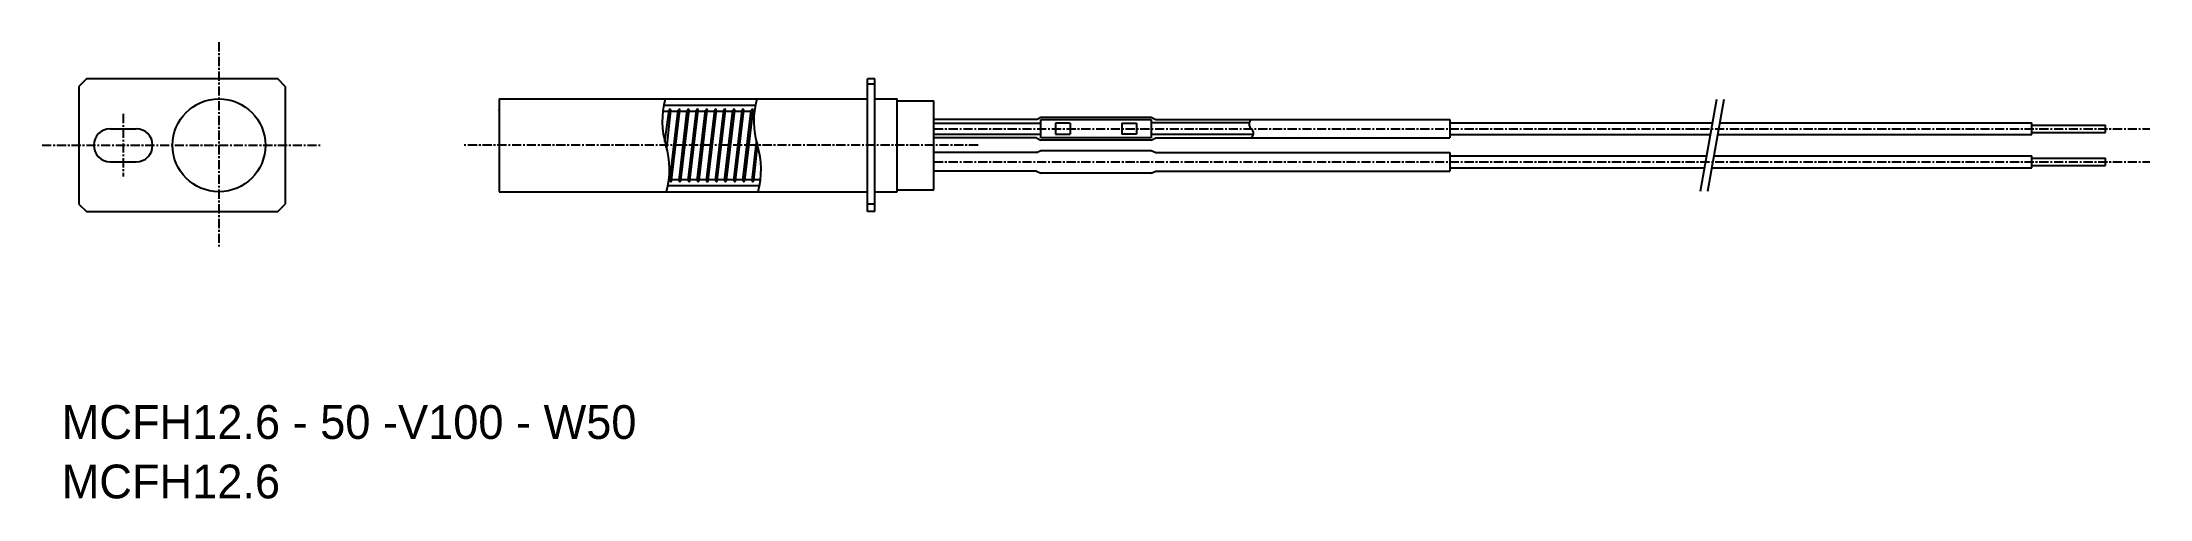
# Model space of a CAD drawing. Extents: x -3 to 283, y 0 to 62.
import ezdxf

# ---------------------------------------------------------------- set-up
doc = ezdxf.new("R2010")
doc.units = 0
doc.linetypes.add('CENTER', pattern=[2, 1.25, -0.25, 0.25, -0.25])
doc.layers.get('0').update_dxf_attribs({"linetype": 'CONTINUOUS'})
doc.layers.add('CENTER', color=1, linetype='CENTER')

msp = doc.modelspace()

# ---------------------------------------------------------------- linework, layer by layer
at = {"color": 7, "linetype": 'CONTINUOUS'}
for p, q in [((3.34, 56.93), (2.34, 55.93)), ((2.34, 55.93), (2.34, 39.93)), ((29.34, 56.93), (3.34, 56.93)), ((30.34, 55.93), (29.34, 56.93)), ((30.34, 55.93), (30.34, 39.93)), ((109.36, 38.93), (109.36, 56.93)), ((110.36, 56.93), (109.36, 56.93)), ((110.36, 56.23), (109.36, 56.23)), ((110.36, 38.93), (110.36, 56.93)), ((59.36, 54.23), (109.36, 54.23)), ((59.36, 54.23), (59.36, 41.63)), ((110.36, 54.23), (113.36, 54.23)), ((113.36, 41.63), (113.36, 54.23)), ((113.36, 53.98), (118.36, 53.98)), ((118.36, 41.88), (118.36, 53.98)), ((132.26, 51.43), (132.86, 51.73)), ((132.86, 51.73), (147.86, 51.73)), ((147.86, 51.73), (148.46, 51.43)), ((6.59, 50.18), (10.09, 50.18)), ((132.26, 51.43), (118.36, 51.43)), ((132.26, 48.93), (118.36, 48.93)), ((132.26, 48.93), (132.86, 48.63)), ((147.86, 48.63), (132.86, 48.63)), ((147.86, 48.63), (148.46, 48.93)), ((148.46, 51.43), (188.36, 51.43)), ((148.46, 48.93), (188.36, 48.93)), ((188.36, 51.43), (188.36, 48.93)), ((188.36, 50.98), (224.02, 50.98)), ((188.36, 49.38), (223.74, 49.38)), ((224.74, 49.38), (267.36, 49.38)), ((225.02, 50.98), (267.36, 50.98)), ((267.36, 49.38), (267.36, 50.98)), ((267.36, 50.68), (277.36, 50.68)), ((267.36, 49.68), (277.36, 49.68)), ((277.36, 49.68), (277.36, 50.68)), ((132.26, 46.93), (118.36, 46.93)), ((132.26, 46.93), (132.86, 47.23)), ((132.86, 47.23), (147.86, 47.23)), ((147.86, 47.23), (148.46, 46.93)), ((148.46, 46.93), (188.36, 46.93)), ((188.36, 46.93), (188.36, 44.43)), ((188.36, 46.48), (223.23, 46.48)), ((224.23, 46.48), (267.36, 46.48)), ((267.36, 44.88), (267.36, 46.48)), ((267.36, 46.18), (277.36, 46.18)), ((277.36, 45.18), (277.36, 46.18)), ((6.59, 45.68), (10.09, 45.68)), ((132.26, 44.43), (118.36, 44.43)), ((132.26, 44.43), (132.86, 44.13)), ((147.86, 44.13), (132.86, 44.13)), ((147.86, 44.13), (148.46, 44.43)), ((148.46, 44.43), (188.36, 44.43)), ((188.36, 44.88), (222.95, 44.88)), ((223.95, 44.88), (267.36, 44.88)), ((267.36, 45.18), (277.36, 45.18)), ((59.36, 41.63), (109.36, 41.63)), ((110.36, 41.63), (113.36, 41.63)), ((113.36, 41.88), (118.36, 41.88)), ((2.34, 39.93), (3.34, 38.93)), ((3.34, 38.93), (29.34, 38.93)), ((29.34, 38.93), (30.34, 39.93)), ((110.36, 39.93), (109.36, 39.93)), ((110.36, 38.93), (109.36, 38.93))]:
    msp.add_line(p, q, dxfattribs=at)
at = {"color": 3, "linetype": 'CONTINUOUS'}
for p, q in [((81.57, 52.56), (82.39, 52.56)), ((81.7, 53.39), (94.12, 53.39)), ((81.86, 48.38), (82.42, 52.69)), ((82.1, 47.52), (82.66, 52.64)), ((82.53, 43.17), (83.65, 52.69)), ((82.64, 52.56), (83.63, 52.56)), ((82.77, 43.13), (83.89, 52.64)), ((83.77, 43.17), (84.89, 52.69)), ((83.88, 52.56), (84.87, 52.56)), ((84.01, 43.13), (85.13, 52.64)), ((85, 43.17), (86.13, 52.69)), ((85.12, 52.56), (86.11, 52.56)), ((85.24, 43.13), (86.37, 52.64)), ((86.24, 43.17), (87.37, 52.69)), ((86.36, 52.56), (87.35, 52.56)), ((86.48, 43.13), (87.61, 52.64)), ((87.48, 43.17), (88.61, 52.69)), ((87.6, 52.56), (88.59, 52.56)), ((87.72, 43.13), (88.85, 52.64)), ((88.72, 43.17), (89.85, 52.69)), ((88.84, 52.56), (89.83, 52.56)), ((88.96, 43.13), (90.09, 52.64)), ((89.96, 43.17), (91.09, 52.69)), ((90.08, 52.56), (91.07, 52.56)), ((90.2, 43.13), (91.33, 52.64)), ((91.2, 43.17), (92.33, 52.69)), ((91.31, 52.56), (92.31, 52.56)), ((91.44, 43.13), (92.57, 52.64)), ((92.44, 43.17), (93.57, 52.69)), ((92.55, 52.56), (93.54, 52.56)), ((92.68, 43.13), (93.81, 52.64)), ((93.79, 52.56), (93.99, 52.56)), ((222.39, 41.68), (224.59, 54.18)), ((223.39, 41.68), (225.59, 54.18)), ((118.36, 50.93), (132.86, 50.93)), ((118.36, 49.43), (132.86, 49.43)), ((132.86, 51.43), (147.86, 51.43)), ((132.86, 48.93), (132.86, 51.43)), ((147.86, 48.93), (132.86, 48.93)), ((136.86, 50.93), (134.86, 50.93)), ((134.86, 50.93), (134.86, 49.43)), ((134.86, 49.43), (136.86, 49.43)), ((136.86, 50.93), (136.86, 49.43)), ((143.86, 50.93), (143.86, 49.43)), ((143.86, 50.93), (145.86, 50.93)), ((145.86, 49.43), (143.86, 49.43)), ((145.86, 50.93), (145.86, 49.43)), ((147.86, 51.43), (147.86, 48.93)), ((161.15, 50.98), (147.86, 50.98)), ((161.71, 49.38), (147.86, 49.38)), ((93.68, 43.17), (94.28, 48.36)), ((93.92, 43.13), (94.42, 47.85)), ((82.54, 43.25), (82.4, 43.25)), ((83.78, 43.25), (82.79, 43.25)), ((85.02, 43.25), (84.03, 43.25)), ((86.26, 43.25), (85.27, 43.25)), ((87.5, 43.25), (86.51, 43.25)), ((88.74, 43.25), (87.74, 43.25)), ((89.97, 43.25), (88.98, 43.25)), ((91.21, 43.25), (90.22, 43.25)), ((92.45, 43.25), (91.46, 43.25)), ((93.69, 43.25), (92.7, 43.25)), ((94.81, 43.25), (93.94, 43.25)), ((82.28, 42.47), (94.69, 42.47))]:
    msp.add_line(p, q, dxfattribs=at)
at = {"color": 7, "linetype": 'CONTINUOUS'}
msp.add_circle((21.34, 47.93), 6.3, dxfattribs=at)
at = {"color": 3, "linetype": 'CONTINUOUS'}
for centre, radius, start, end in [((92.65, 51.22), 11.16, 164.649, 197.1361), ((82.54, 52.69), 0.124, 340, 180), ((83.78, 52.69), 0.124, 340, 180), ((85.02, 52.69), 0.124, 340, 180), ((86.26, 52.69), 0.124, 340, 180), ((87.49, 52.69), 0.124, 340, 180), ((88.73, 52.69), 0.124, 340, 180), ((89.97, 52.69), 0.124, 340, 180), ((91.21, 52.69), 0.124, 340, 180), ((92.45, 52.69), 0.124, 340, 180), ((93.69, 52.69), 0.124, 340, 180), ((105.07, 51.22), 11.16, 164.649, 197.1361), ((161.93, 50.8), 0.801, 128.718, 231.282), ((160.93, 49.55), 0.801, 308.718, 51.282), ((71.15, 44.62), 11.33, 344.7624, 17.0093), ((83.57, 44.62), 11.33, 344.7624, 17.0093), ((82.64, 43.13), 0.124, 160, 360), ((83.88, 43.13), 0.124, 160, 360), ((85.12, 43.13), 0.124, 160, 360), ((86.36, 43.13), 0.124, 160, 360), ((87.6, 43.13), 0.124, 160, 360), ((88.84, 43.13), 0.124, 160, 360), ((90.08, 43.13), 0.124, 160, 360), ((91.32, 43.13), 0.124, 160, 360), ((92.55, 43.13), 0.124, 160, 360), ((93.79, 43.13), 0.124, 160, 360)]:
    msp.add_arc(centre, radius, start, end, dxfattribs=at)
at = {"color": 7, "linetype": 'CONTINUOUS'}
for centre, start, end in [((6.59, 47.93), 90, 270), ((10.09, 47.93), 270, 90)]:
    msp.add_arc(centre, 2.25, start, end, dxfattribs=at)
msp.add_point((59.36, 52.68), dxfattribs=at)
at = {"layer": 'CENTER', "color": 1, "linetype": 'CENTER'}
for p, q in [((21.34, 61.93), (21.34, 33.93)), ((8.34, 52.18), (8.34, 43.68)), ((118.36, 50.18), (283.36, 50.18)), ((-2.66, 47.93), (35.34, 47.93)), ((124.36, 47.93), (54.36, 47.93)), ((118.36, 45.68), (283.36, 45.68))]:
    msp.add_line(p, q, dxfattribs=at)

# ---------------------------------------------------------------- texts
for s, p in [('MCFH12.6 - 50 -V100 - W50', (0, 8.07)), ('MCFH12.6', (0, 0))]:
    msp.add_text(s, height=4.583).set_placement(p)

doc.saveas('drawing.dxf')
